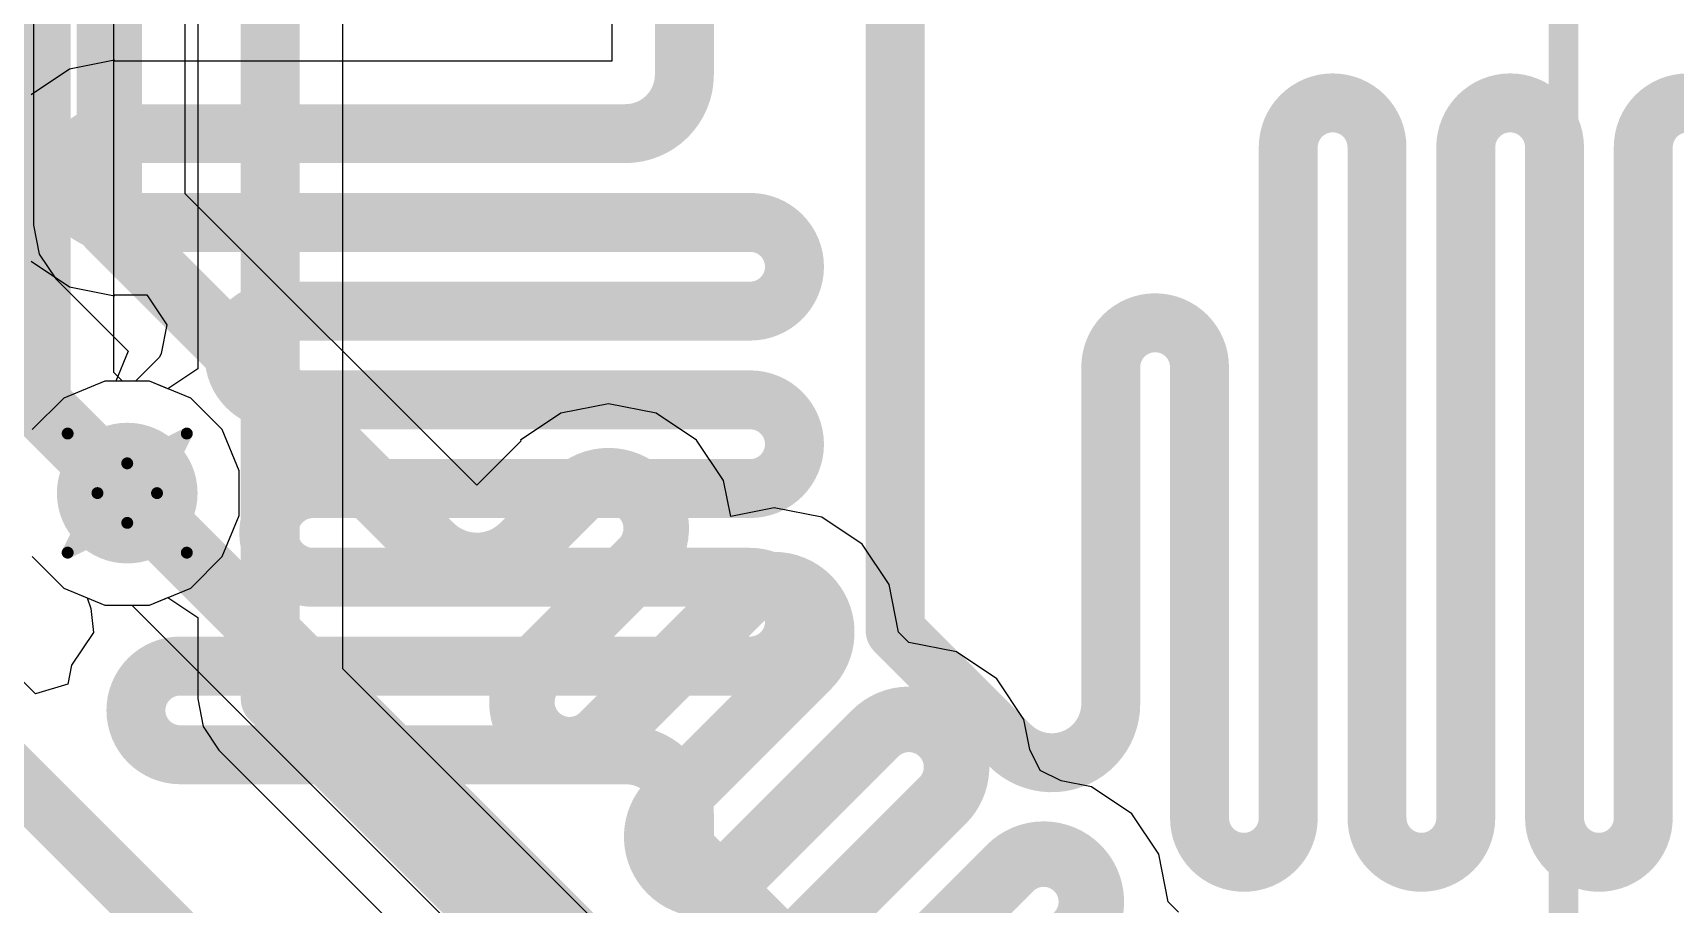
# Model space of a CAD drawing. Header units: inches. Extents: x -3 to 289, y -11 to 89.
# Drawn here: x 74.55 to 81.55, y 25.23 to 28.95 of the extents above; entities that cross this region are included whole.
import ezdxf

# ---------------------------------------------------------------- set-up
doc = ezdxf.new("R2010")
doc.units = ezdxf.units.IN
for name, color, linetype in [('Bottom Layer', 5, 'Continuous'), ('Drill Drawing', 1, 'Continuous'), ('Layer 1', 16, 'Continuous'), ('Layer 2', 76, 'Continuous'), ('Top Layer', 1, 'Continuous'), ('Top Overlay', 2, 'Continuous'), ('Via Holes', 16, 'Continuous')]:
    doc.layers.add(name, color=color, linetype=linetype)

# ---------------------------------------------------------------- blocks, each defined once
blk = doc.blocks.new('48_TSOP_I_9')
at = {"layer": 'Top Overlay', "const_width": 0.127}
blk.add_lwpolyline([(8.34998584, 6.1000132), (-8.35003156, 6.1000132)], dxfattribs=at)

msp = doc.modelspace()

# ---------------------------------------------------------------- hatches: boundary and pattern name
at = {"layer": 'Bottom Layer'}
h = msp.add_hatch(color=5, dxfattribs=at)
edge = h.paths.add_edge_path()
edge.add_arc((74.95277618, 26.98257494), 0.2999994, 0, 360)
at = {"layer": 'Layer 1'}
h = msp.add_hatch(color=16, dxfattribs=at)
edge = h.paths.add_edge_path()
edge.add_arc((74.95277618, 26.98257494), 0.2999994, 0, 360)
at = {"layer": 'Layer 2'}
h = msp.add_hatch(color=76, dxfattribs=at)
edge = h.paths.add_edge_path()
edge.add_arc((74.95277618, 26.98257494), 0.2999994, 0, 360)
at = {"layer": 'Top Layer'}
h = msp.add_hatch(color=1, dxfattribs=at)
edge = h.paths.add_edge_path()
edge.add_arc((74.95277618, 26.98257494), 0.2999994, 0, 360)
at = {"layer": 'Via Holes'}
h = msp.add_hatch(color=7, dxfattribs=at)
edge = h.paths.add_edge_path()
edge.add_arc((74.95277618, 26.98257494), 0.1499997, 0, 360)

# ---------------------------------------------------------------- linework, layer by layer
at = {"layer": 'Bottom Layer'}
for p, q in [((74.55285572, 30.47449836), (74.55285572, 28.75136998)), ((75.20029664, 28.25966408), (75.20029664, 29.02517436)), ((74.55285572, 28.75136998), (74.55285572, 28.12557494)), ((76.44376888, 27.0161893), (75.20029664, 28.25966408)), ((74.55285572, 28.12557494), (74.57749625999999, 28.00169152)), ((74.57749625999999, 28.00169152), (74.64767137999999, 27.89667014)), ((74.64767137999999, 27.89667014), (74.95696464, 27.58737434)), ((74.95696464, 27.58737434), (74.90435869999999, 27.46037434)), ((74.857737, 27.46037434), (74.68212394, 27.38763382)), ((74.90435869999999, 27.46037434), (74.857737, 27.46037434)), ((74.68212394, 27.38763382), (74.5477173, 27.25322718)), ((76.80207397999999, 27.3229705), (76.62983657999999, 27.20788564)), ((77.00524096, 27.3633819), (76.80207397999999, 27.3229705)), ((77.20840793999999, 27.3229705), (77.00524096, 27.3633819)), ((77.38064534, 27.20788564), (77.20840793999999, 27.3229705)), ((76.6326509, 27.20507132), (76.44376888, 27.0161893)), ((76.62983657999999, 27.20788564), (76.6326509, 27.20507132)), ((77.4957302, 27.03564824), (77.38064534, 27.20788564)), ((77.52606287999998, 26.8831568), (77.4957302, 27.03564824)), ((77.71134063999999, 26.92000966), (77.52606287999998, 26.8831568)), ((77.91450762, 26.87959825999999), (77.71134063999999, 26.92000966)), ((78.08674502, 26.76451339999999), (77.91450762, 26.87959825999999)), ((78.20182988, 26.592276), (78.08674502, 26.76451339999999)), ((74.5477173, 26.7119227), (74.68212394, 26.57751606)), ((74.68212394, 26.57751606), (74.857737, 26.50477554)), ((78.24224128, 26.38911156), (78.20182988, 26.592276)), ((74.857737, 26.50477554), (74.97276597999999, 26.50477554)), ((74.97276597999999, 26.50477554), (80.67742055999999, 20.80012096)), ((78.28607914, 26.3452737), (78.24224128, 26.38911156)), ((78.48924358, 26.3048623), (78.28607914, 26.3452737)), ((78.66148098, 26.18977744), (78.48924358, 26.3048623)), ((78.77656583999999, 26.01754004), (78.66148098, 26.18977744)), ((78.80225794, 25.88837596), (78.77656583999999, 26.01754004)), ((78.84626343999999, 25.7998214), (78.80225794, 25.88837596)), ((78.93481799999999, 25.7558159), (78.84626343999999, 25.7998214)), ((79.06398208, 25.7301238), (78.93481799999999, 25.7558159)), ((79.23621948, 25.61503894), (79.06398208, 25.7301238)), ((79.35130434, 25.44280154), (79.23621948, 25.61503894)), ((79.39171574, 25.2396371), (79.35130434, 25.44280154)), ((79.4355536, 25.19579924), (79.39171574, 25.2396371))]:
    msp.add_line(p, q, dxfattribs=at)
at = {"layer": 'Bottom Layer', "const_width": 0.2794}
for points in [[(74.87657617999999, 28.75136998), (74.87657617999999, 30.47449836)], [(74.87657617999999, 28.12557494), (74.87657617999999, 28.75136998)], [(74.87657617999999, 28.12557494), (76.24620259999999, 26.75594598)], [(74.95277618, 26.98257494), (80.90632536, 21.02902576)], [(76.64133516, 26.75594598), (76.8615557, 26.97616652)], [(77.14892114, 26.97616652), (77.14892368, 26.97616906)], [(77.14892368, 26.97616906), (77.14892621999999, 26.97616652)], [(77.14892368, 26.97616398), (77.14892621999999, 26.97616652)], [(76.24620005999999, 26.75594344), (76.24620259999999, 26.75594598)], [(76.69521363999999, 26.2350885), (77.14892368, 26.688796)], [(76.98258162, 25.94772052), (77.56765537999999, 26.53279428)], [(77.85502082, 26.53279428), (77.85502336, 26.53279682)], [(77.85502336, 26.53279682), (77.85502589999999, 26.53279428)], [(77.85502336, 26.53279174), (77.85502589999999, 26.53279428)], [(77.26994959999999, 25.66035254), (77.85502336, 26.2454263)], [(77.85502336, 26.24542376), (77.85502336, 26.2454263)], [(76.6952111, 25.94772052), (76.69521363999999, 25.94771798)], [(76.98258162, 25.94771798), (76.98258162, 25.94772052)], [(77.55731757999999, 25.37298456), (78.14239134, 25.95805832)], [(78.42975677999999, 25.95805832), (78.42975931999999, 25.95806086)], [(78.42975931999999, 25.95806086), (78.42976186, 25.95805832)], [(78.42975931999999, 25.95805578), (78.42976186, 25.95805832)], [(77.84468556, 25.08561658), (78.42975931999999, 25.67069034)], [(78.42975931999999, 25.6706878), (78.42975931999999, 25.67069034)], [(77.26994705999999, 25.37298456), (77.26994959999999, 25.37298202)], [(77.55731757999999, 25.37298202), (77.55731757999999, 25.37298456)], [(78.13205608, 24.79824606), (78.71712984, 25.38331982)], [(79.00449528, 25.38331982), (79.00449782, 25.38332236)], [(79.00449782, 25.38332236), (79.00450036, 25.38331982)], [(79.00449782, 25.38331728), (79.00450036, 25.38331982)], [(78.41942406, 24.51087808), (79.00449782, 25.09595184)], [(79.00449782, 25.0959493), (79.00449782, 25.09595184)]]:
    msp.add_lwpolyline(points, dxfattribs=at)
at = {"layer": 'Bottom Layer', "const_width": 0.1397}
for points in [[(74.80672618, 28.75136998, 1), (74.94642618, 28.75136998, 1)], [(74.80672618, 28.75136998, 1), (74.94642618, 28.75136998, 1)], [(74.80672618, 28.12557494, 1), (74.94642618, 28.12557494, 1)], [(74.80672618, 28.12557494, 1), (74.94642618, 28.12557494, 1)], [(74.88292618, 26.98257494, 1), (75.02262618, 26.98257494, 1)], [(76.7917057, 26.97616652, 1), (76.9314057, 26.97616652, 1)], [(76.7917057, 26.97616652, 1), (76.9314057, 26.97616652, 1)], [(77.07907114, 26.97616652, 1), (77.21877114, 26.97616652, 1)], [(77.07907368, 26.97616906, 1), (77.21877368, 26.97616906, 1)], [(77.07907368, 26.97616906, 1), (77.21877368, 26.97616906, 1)], [(77.07907368, 26.97616906, 1), (77.21877368, 26.97616906, 1)], [(77.07907368, 26.97616398, 1), (77.21877368, 26.97616398, 1)], [(77.07907621999999, 26.97616652, 1), (77.21877622, 26.97616652, 1)], [(77.07907621999999, 26.97616652, 1), (77.21877622, 26.97616652, 1)], [(77.07907621999999, 26.97616652, 1), (77.21877622, 26.97616652, 1)], [(76.17635006, 26.75594344, 1), (76.31605006, 26.75594344, 1)], [(76.1763526, 26.75594598, 1), (76.31605259999999, 26.75594598, 1)], [(76.1763526, 26.75594598, 1), (76.31605259999999, 26.75594598, 1)], [(76.1763526, 26.75594598, 1), (76.31605259999999, 26.75594598, 1)], [(76.57148516, 26.75594598, 1), (76.71118516, 26.75594598, 1)], [(76.57148516, 26.75594598, 1), (76.71118516, 26.75594598, 1)], [(77.07907368, 26.688796, 1), (77.21877368, 26.688796, 1)], [(77.07907368, 26.688796, 1), (77.21877368, 26.688796, 1)], [(77.49780538, 26.53279428, 1), (77.63750538000001, 26.53279428, 1)], [(77.49780538, 26.53279428, 1), (77.63750538000001, 26.53279428, 1)], [(77.78517081999999, 26.53279428, 1), (77.92487082, 26.53279428, 1)], [(77.78517335999999, 26.53279682, 1), (77.92487335999999, 26.53279682, 1)], [(77.78517335999999, 26.53279682, 1), (77.92487335999999, 26.53279682, 1)], [(77.78517335999999, 26.53279682, 1), (77.92487335999999, 26.53279682, 1)], [(77.78517335999999, 26.53279174, 1), (77.92487335999999, 26.53279174, 1)], [(77.7851759, 26.53279428, 1), (77.9248759, 26.53279428, 1)], [(77.7851759, 26.53279428, 1), (77.9248759, 26.53279428, 1)], [(77.7851759, 26.53279428, 1), (77.9248759, 26.53279428, 1)], [(76.62536363999999, 26.2350885, 1), (76.76506364, 26.2350885, 1)], [(76.62536363999999, 26.2350885, 1), (76.76506364, 26.2350885, 1)], [(77.78517335999999, 26.2454263, 1), (77.92487335999999, 26.2454263, 1)], [(77.78517335999999, 26.2454263, 1), (77.92487335999999, 26.2454263, 1)], [(77.78517335999999, 26.24542376, 1), (77.92487335999999, 26.24542376, 1)], [(77.78517335999999, 26.24542376, 1), (77.92487335999999, 26.24542376, 1)], [(76.62536109999999, 25.94772052, 1), (76.7650611, 25.94772052, 1)], [(76.62536109999999, 25.94772052, 1), (76.7650611, 25.94772052, 1)], [(76.62536363999999, 25.94771798, 1), (76.76506364, 25.94771798, 1)], [(76.62536363999999, 25.94771798, 1), (76.76506364, 25.94771798, 1)], [(76.91273161999999, 25.94772052, 1), (77.05243162, 25.94772052, 1)], [(76.91273161999999, 25.94772052, 1), (77.05243162, 25.94772052, 1)], [(76.91273161999999, 25.94771798, 1), (77.05243162, 25.94771798, 1)], [(76.91273161999999, 25.94771798, 1), (77.05243162, 25.94771798, 1)], [(78.07254133999999, 25.95805832, 1), (78.21224133999999, 25.95805832, 1)], [(78.07254133999999, 25.95805832, 1), (78.21224133999999, 25.95805832, 1)], [(78.35990678, 25.95805832, 1), (78.49960678000001, 25.95805832, 1)], [(78.35990932, 25.95806086, 1), (78.49960931999999, 25.95806086, 1)], [(78.35990932, 25.95806086, 1), (78.49960931999999, 25.95806086, 1)], [(78.35990932, 25.95806086, 1), (78.49960931999999, 25.95806086, 1)], [(78.35990932, 25.95805578, 1), (78.49960931999999, 25.95805578, 1)], [(78.35991186, 25.95805832, 1), (78.49961185999999, 25.95805832, 1)], [(78.35991186, 25.95805832, 1), (78.49961185999999, 25.95805832, 1)], [(78.35991186, 25.95805832, 1), (78.49961185999999, 25.95805832, 1)], [(77.2000996, 25.66035254, 1), (77.33979959999999, 25.66035254, 1)], [(77.2000996, 25.66035254, 1), (77.33979959999999, 25.66035254, 1)], [(78.35990932, 25.67069034, 1), (78.49960931999999, 25.67069034, 1)], [(78.35990932, 25.67069034, 1), (78.49960931999999, 25.67069034, 1)], [(78.35990932, 25.6706878, 1), (78.49960931999999, 25.6706878, 1)], [(78.35990932, 25.6706878, 1), (78.49960931999999, 25.6706878, 1)], [(77.20009706, 25.37298456, 1), (77.33979706, 25.37298456, 1)], [(77.20009706, 25.37298456, 1), (77.33979706, 25.37298456, 1)], [(77.2000996, 25.37298202, 1), (77.33979959999999, 25.37298202, 1)], [(77.2000996, 25.37298202, 1), (77.33979959999999, 25.37298202, 1)], [(77.48746758, 25.37298456, 1), (77.62716758, 25.37298456, 1)], [(77.48746758, 25.37298456, 1), (77.62716758, 25.37298456, 1)], [(77.48746758, 25.37298202, 1), (77.62716758, 25.37298202, 1)], [(77.48746758, 25.37298202, 1), (77.62716758, 25.37298202, 1)], [(78.64727984, 25.38331982, 1), (78.78697984, 25.38331982, 1)], [(78.64727984, 25.38331982, 1), (78.78697984, 25.38331982, 1)], [(78.93464528, 25.38331982, 1), (79.07434527999999, 25.38331982, 1)], [(78.93464782, 25.38332236, 1), (79.07434782, 25.38332236, 1)], [(78.93464782, 25.38332236, 1), (79.07434782, 25.38332236, 1)], [(78.93464782, 25.38332236, 1), (79.07434782, 25.38332236, 1)], [(78.93464782, 25.38331728, 1), (79.07434782, 25.38331728, 1)], [(78.93465035999999, 25.38331982, 1), (79.07435036, 25.38331982, 1)], [(78.93465035999999, 25.38331982, 1), (79.07435036, 25.38331982, 1)], [(78.93465035999999, 25.38331982, 1), (79.07435036, 25.38331982, 1)], [(78.93464782, 25.09595184, 1), (79.07434782, 25.09595184, 1)], [(78.93464782, 25.09595184, 1), (79.07434782, 25.09595184, 1)], [(78.93464782, 25.0959493, 1), (79.07434782, 25.0959493, 1)], [(78.93464782, 25.0959493, 1), (79.07434782, 25.0959493, 1)]]:
    msp.add_lwpolyline(points, format="xyb", close=True, dxfattribs=at)
at = {"layer": 'Bottom Layer', "const_width": 0.2794}
for points in [[(76.8615557, 26.97616652, -0.4142135623730951), (77.14892621999999, 26.97616652)], [(77.14892368, 26.97616906, -0.4142213289503146), (77.14892368, 26.688796)], [(76.64133516, 26.75594598, -0.414217327943648), (76.24620259999999, 26.75594598)], [(77.56765537999999, 26.53279428, -0.4142135623730951), (77.85502589999999, 26.53279428)], [(77.85502336, 26.53279682, -0.4142213289503146), (77.85502336, 26.24542376)], [(76.69521363999999, 25.94771798, -0.4142135623730951), (76.69521363999999, 26.2350885)], [(78.14239134, 25.95805832, -0.4142135623730951), (78.42976186, 25.95805832)], [(76.98258162, 25.94771798, -0.4142161511664093), (76.6952111, 25.94772052)], [(78.42975931999999, 25.95806086, -0.4142213289503146), (78.42975931999999, 25.6706878)], [(77.26994959999999, 25.37298202, -0.4142135623730951), (77.26994959999999, 25.66035254)], [(78.71712984, 25.38331982, -0.4142135623730951), (79.00450036, 25.38331982)], [(77.55731757999999, 25.37298202, -0.4142161511664093), (77.26994705999999, 25.37298456)], [(79.00449782, 25.38332236, -0.4142213289503146), (79.00449782, 25.0959493)]]:
    msp.add_lwpolyline(points, format="xyb", dxfattribs=at)
at = {"layer": 'Drill Drawing', "const_width": 0.0508}
for points in [[(74.69877618, 27.23657494), (74.95277618, 27.10957494)], [(74.69877618, 27.23657494), (74.82577617999999, 26.98257494)], [(74.95277618, 27.10957494), (75.20677618, 27.23657494)], [(75.07977618, 26.98257494), (75.20677618, 27.23657494)], [(74.69877618, 26.72857494), (74.82577617999999, 26.98257494)], [(75.07977618, 26.98257494), (75.20677618, 26.72857494)], [(74.69877618, 26.72857494), (74.95277618, 26.85557494)], [(74.95277618, 26.85557494), (75.20677618, 26.72857494)]]:
    msp.add_lwpolyline(points, dxfattribs=at)
at = {"layer": 'Drill Drawing', "const_width": 0.0254}
for points in [[(74.68607618, 27.23657494, 1), (74.71147617999999, 27.23657494, 1)], [(74.68607618, 27.23657494, 1), (74.71147617999999, 27.23657494, 1)], [(75.19407618, 27.23657494, 1), (75.21947617999999, 27.23657494, 1)], [(75.19407618, 27.23657494, 1), (75.21947617999999, 27.23657494, 1)], [(74.94007618, 27.10957494, 1), (74.96547618, 27.10957494, 1)], [(74.94007618, 27.10957494, 1), (74.96547618, 27.10957494, 1)], [(74.81307618, 26.98257494, 1), (74.83847618, 26.98257494, 1)], [(74.81307618, 26.98257494, 1), (74.83847618, 26.98257494, 1)], [(75.06707618, 26.98257494, 1), (75.09247617999999, 26.98257494, 1)], [(75.06707618, 26.98257494, 1), (75.09247617999999, 26.98257494, 1)], [(74.94007618, 26.85557494, 1), (74.96547618, 26.85557494, 1)], [(74.94007618, 26.85557494, 1), (74.96547618, 26.85557494, 1)], [(74.68607618, 26.72857494, 1), (74.71147617999999, 26.72857494, 1)], [(74.68607618, 26.72857494, 1), (74.71147617999999, 26.72857494, 1)], [(75.19407618, 26.72857494, 1), (75.21947617999999, 26.72857494, 1)], [(75.19407618, 26.72857494, 1), (75.21947617999999, 26.72857494, 1)]]:
    msp.add_lwpolyline(points, format="xyb", close=True, dxfattribs=at)
at = {"layer": 'Layer 1'}
for p, q in [((77.01903824, 29.13822722), (77.01903824, 28.8252027)), ((74.56110056, 26.12583802), (71.67689754, 29.01004104)), ((74.70672892, 28.79066632), (74.54373457999999, 28.6817562)), ((74.89899421999999, 28.8289111), (74.70672892, 28.79066632)), ((74.89899421999999, 28.8252027), (74.89899421999999, 28.8289111)), ((77.01903824, 28.8252027), (74.89899421999999, 28.8252027)), ((74.54373457999999, 27.97123692), (74.70672892, 27.8623268)), ((74.70672892, 27.8623268), (74.89899421999999, 27.82408202)), ((74.89899421999999, 27.82408202), (74.89899421999999, 27.82779042)), ((74.89899421999999, 27.82779042), (75.03653268, 27.82779042)), ((75.03653268, 27.82779042), (75.12143979999999, 27.70078788)), ((75.12143979999999, 27.70078788), (75.09691609999999, 27.57750136)), ((75.09058895999999, 27.56241376), (74.98757164, 27.46037434)), ((75.09691609999999, 27.57750136), (75.09058895999999, 27.56241376)), ((74.857737, 27.46037434), (74.68212394, 27.38763382)), ((74.98757164, 27.46037434), (74.857737, 27.46037434)), ((74.68212394, 27.38763382), (74.5477173, 27.25322718)), ((74.5477173, 26.7119227), (74.68212394, 26.57751606)), ((74.68212394, 26.57751606), (74.7823117, 26.53601754)), ((74.7823117, 26.53601754), (74.79740183999999, 26.49054138)), ((74.79740183999999, 26.49054138), (74.80829336, 26.38779076)), ((74.80829336, 26.38779076), (74.71488994, 26.24800186)), ((74.71488994, 26.24800186), (74.69890571999998, 26.1676388)), ((74.69890571999998, 26.1676388), (74.56110056, 26.12583802))]:
    msp.add_line(p, q, dxfattribs=at)
at = {"layer": 'Layer 1', "const_width": 0.25146}
for points in [[(78.22740513999999, 26.3961626), (78.22740513999999, 29.5044622)], [(77.32851437999999, 28.76718656), (77.32851437999999, 29.22988058)], [(71.3674214, 28.88184978), (76.03763812, 24.21163306)], [(74.89899421999999, 28.51572656), (77.07705438, 28.51572656)], [(79.90367051999999, 25.59700494), (79.90367051999999, 28.45775614)], [(80.28213052, 25.59700494), (80.28213052, 28.45775614)], [(80.66059051999999, 25.59700494), (80.66059051999999, 28.45775614)], [(81.03905052, 25.59700494), (81.03905052, 28.45775614)], [(81.41751052, 25.59700494), (81.41751052, 28.45775614)], [(74.89899421999999, 28.13726656), (77.60891514, 28.13726656)], [(75.5977533, 27.75880656), (77.60891514, 27.75880656)], [(79.14675052, 26.083895), (79.14675052, 27.51980272)], [(79.52521052, 25.59700494), (79.52521052, 27.51980272)], [(75.5977533, 27.38034656), (77.60891514, 27.38034656)], [(75.74553558, 27.00188656), (77.60891514, 27.00188656)], [(75.74553558, 26.62342656), (77.60891514, 26.62342656)], [(78.22740513999999, 26.3961626), (78.2528153, 26.37075244)], [(78.2528153, 26.37075244), (78.71748036, 25.90608738)], [(75.1790597, 26.24496656), (77.60891514, 26.24496656)], [(75.1790597, 25.86650655999999), (77.07705438, 25.86650655999999)], [(78.71747782, 25.90608484), (78.71748036, 25.90608738)], [(77.32851437999999, 25.48930386), (77.32851437999999, 25.61504656)], [(77.32851437999999, 25.47109206), (77.32851437999999, 25.48930386)], [(77.32851437999999, 25.47109206), (77.87731693999999, 24.9222895)]]:
    msp.add_lwpolyline(points, dxfattribs=at)
for points in [[(77.32851437999999, 28.76718656, -0.4142135623730951), (77.07705438, 28.51572656)], [(79.90367051999999, 28.45775614, -0.9999999999999999), (80.28213052, 28.45775614)], [(80.66059051999999, 28.45775614, -0.9999999999999999), (81.03905052, 28.45775614)], [(81.41751052, 28.45775614, -0.9999999999999999), (81.79597052, 28.45775614)], [(74.89899421999999, 28.13726656, -0.9999999999999999), (74.89899421999999, 28.51572656)], [(77.60891514, 28.13726656, -0.9999999999999999), (77.60891514, 27.75880656)], [(75.5977533, 27.38034656, -0.9999999999999999), (75.5977533, 27.75880656)], [(79.14675052, 27.51980272, -0.9999999999999999), (79.52521052, 27.51980272)], [(77.60891514, 27.38034656, -0.9999999999999999), (77.60891514, 27.00188656)], [(75.74553558, 26.62342656, -0.9999999999999999), (75.74553558, 27.00188656)], [(77.60891514, 26.62342656, -0.9999999999999999), (77.60891514, 26.24496656)], [(75.1790597, 25.86650655999999, -0.9999999999999999), (75.1790597, 26.24496656)], [(79.14675052, 26.083895, -0.6681812207254362), (78.71748036, 25.90608738)], [(77.07705438, 25.86650655999999, -0.4142135623730951), (77.32851437999999, 25.61504656)], [(79.90367051999999, 25.59700494, -0.9999999999999999), (79.52521052, 25.59700494)], [(80.66059051999999, 25.59700494, -0.9999999999999999), (80.28213052, 25.59700494)], [(81.41751052, 25.59700494, -0.9999999999999999), (81.03905052, 25.59700494)]]:
    msp.add_lwpolyline(points, format="xyb", dxfattribs=at)
at = {"layer": 'Layer 1', "const_width": 0.12573}
for points in [[(77.26564937999999, 28.76718656, 1), (77.39137937999999, 28.76718656, 1)], [(77.26564937999999, 28.76718656, 1), (77.39137937999999, 28.76718656, 1)], [(74.83612921999999, 28.51572656, 1), (74.96185922, 28.51572656, 1)], [(74.83612921999999, 28.51572656, 1), (74.96185922, 28.51572656, 1)], [(77.01418938, 28.51572656, 1), (77.13991938, 28.51572656, 1)], [(77.01418938, 28.51572656, 1), (77.13991938, 28.51572656, 1)], [(79.84080551999999, 28.45775614, 1), (79.96653552, 28.45775614, 1)], [(79.84080551999999, 28.45775614, 1), (79.96653552, 28.45775614, 1)], [(80.21926552, 28.45775614, 1), (80.34499552, 28.45775614, 1)], [(80.21926552, 28.45775614, 1), (80.34499552, 28.45775614, 1)], [(80.59772552, 28.45775614, 1), (80.72345551999999, 28.45775614, 1)], [(80.59772552, 28.45775614, 1), (80.72345551999999, 28.45775614, 1)], [(80.97618552, 28.45775614, 1), (81.10191552, 28.45775614, 1)], [(80.97618552, 28.45775614, 1), (81.10191552, 28.45775614, 1)], [(81.35464551999999, 28.45775614, 1), (81.48037552, 28.45775614, 1)], [(81.35464551999999, 28.45775614, 1), (81.48037552, 28.45775614, 1)], [(74.83612921999999, 28.13726656, 1), (74.96185922, 28.13726656, 1)], [(74.83612921999999, 28.13726656, 1), (74.96185922, 28.13726656, 1)], [(77.54605013999999, 28.13726656, 1), (77.67178014, 28.13726656, 1)], [(77.54605013999999, 28.13726656, 1), (77.67178014, 28.13726656, 1)], [(75.53488829999999, 27.75880656, 1), (75.6606183, 27.75880656, 1)], [(75.53488829999999, 27.75880656, 1), (75.6606183, 27.75880656, 1)], [(77.54605013999999, 27.75880656, 1), (77.67178014, 27.75880656, 1)], [(77.54605013999999, 27.75880656, 1), (77.67178014, 27.75880656, 1)], [(79.08388552, 27.51980272, 1), (79.20961552, 27.51980272, 1)], [(79.08388552, 27.51980272, 1), (79.20961552, 27.51980272, 1)], [(79.46234552, 27.51980272, 1), (79.58807552, 27.51980272, 1)], [(79.46234552, 27.51980272, 1), (79.58807552, 27.51980272, 1)], [(75.53488829999999, 27.38034656, 1), (75.6606183, 27.38034656, 1)], [(75.53488829999999, 27.38034656, 1), (75.6606183, 27.38034656, 1)], [(77.54605013999999, 27.38034656, 1), (77.67178014, 27.38034656, 1)], [(77.54605013999999, 27.38034656, 1), (77.67178014, 27.38034656, 1)], [(75.68267057999999, 27.00188656, 1), (75.80840058, 27.00188656, 1)], [(75.68267057999999, 27.00188656, 1), (75.80840058, 27.00188656, 1)], [(77.54605013999999, 27.00188656, 1), (77.67178014, 27.00188656, 1)], [(77.54605013999999, 27.00188656, 1), (77.67178014, 27.00188656, 1)], [(75.68267057999999, 26.62342656, 1), (75.80840058, 26.62342656, 1)], [(75.68267057999999, 26.62342656, 1), (75.80840058, 26.62342656, 1)], [(77.54605013999999, 26.62342656, 1), (77.67178014, 26.62342656, 1)], [(77.54605013999999, 26.62342656, 1), (77.67178014, 26.62342656, 1)], [(78.16454014, 26.3961626, 1), (78.29027013999999, 26.3961626, 1)], [(78.16454014, 26.3961626, 1), (78.29027013999999, 26.3961626, 1)], [(78.18995029999999, 26.37075244, 1), (78.3156803, 26.37075244, 1)], [(78.18995029999999, 26.37075244, 1), (78.3156803, 26.37075244, 1)], [(75.1161947, 26.24496656, 1), (75.2419247, 26.24496656, 1)], [(75.1161947, 26.24496656, 1), (75.2419247, 26.24496656, 1)], [(77.54605013999999, 26.24496656, 1), (77.67178014, 26.24496656, 1)], [(77.54605013999999, 26.24496656, 1), (77.67178014, 26.24496656, 1)], [(79.08388552, 26.083895, 1), (79.20961552, 26.083895, 1)], [(79.08388552, 26.083895, 1), (79.20961552, 26.083895, 1)], [(75.1161947, 25.86650655999999, 1), (75.2419247, 25.86650655999999, 1)], [(75.1161947, 25.86650655999999, 1), (75.2419247, 25.86650655999999, 1)], [(77.01418938, 25.86650655999999, 1), (77.13991938, 25.86650655999999, 1)], [(77.01418938, 25.86650655999999, 1), (77.13991938, 25.86650655999999, 1)], [(78.65461282, 25.90608484, 1), (78.78034282, 25.90608484, 1)], [(78.65461536, 25.90608738, 1), (78.78034535999998, 25.90608738, 1)], [(78.65461536, 25.90608738, 1), (78.78034535999998, 25.90608738, 1)], [(78.65461536, 25.90608738, 1), (78.78034535999998, 25.90608738, 1)], [(77.26564937999999, 25.61504656, 1), (77.39137937999999, 25.61504656, 1)], [(77.26564937999999, 25.61504656, 1), (77.39137937999999, 25.61504656, 1)], [(79.46234552, 25.59700494, 1), (79.58807552, 25.59700494, 1)], [(79.46234552, 25.59700494, 1), (79.58807552, 25.59700494, 1)], [(79.84080551999999, 25.59700494, 1), (79.96653552, 25.59700494, 1)], [(79.84080551999999, 25.59700494, 1), (79.96653552, 25.59700494, 1)], [(80.21926552, 25.59700494, 1), (80.34499552, 25.59700494, 1)], [(80.21926552, 25.59700494, 1), (80.34499552, 25.59700494, 1)], [(80.59772552, 25.59700494, 1), (80.72345551999999, 25.59700494, 1)], [(80.59772552, 25.59700494, 1), (80.72345551999999, 25.59700494, 1)], [(80.97618552, 25.59700494, 1), (81.10191552, 25.59700494, 1)], [(80.97618552, 25.59700494, 1), (81.10191552, 25.59700494, 1)], [(81.35464551999999, 25.59700494, 1), (81.48037552, 25.59700494, 1)], [(81.35464551999999, 25.59700494, 1), (81.48037552, 25.59700494, 1)], [(77.26564937999999, 25.48930386, 1), (77.39137937999999, 25.48930386, 1)], [(77.26564937999999, 25.48930386, 1), (77.39137937999999, 25.48930386, 1)], [(77.26564937999999, 25.47109206, 1), (77.39137937999999, 25.47109206, 1)], [(77.26564937999999, 25.47109206, 1), (77.39137937999999, 25.47109206, 1)]]:
    msp.add_lwpolyline(points, format="xyb", close=True, dxfattribs=at)
at = {"layer": 'Layer 2'}
for p, q in [((75.25317944, 29.13822722), (75.25317944, 27.51277454)), ((75.87213172, 26.23316318), (75.87213172, 29.13822722)), ((74.857737, 27.46037434), (74.68212394, 27.38763382)), ((75.04781535999999, 27.46037434), (74.857737, 27.46037434)), ((75.1261769, 27.42791568), (75.04781535999999, 27.46037434)), ((75.25317944, 27.51277454), (75.1261769, 27.42791568)), ((74.68212394, 27.38763382), (74.5477173, 27.25322718)), ((74.5477173, 26.7119227), (74.68212394, 26.57751606)), ((74.68212394, 26.57751606), (74.857737, 26.50477554)), ((74.857737, 26.50477554), (75.04781535999999, 26.50477554)), ((75.04781535999999, 26.50477554), (75.1261769, 26.5372342)), ((75.1261769, 26.5372342), (75.25317944, 26.45237534)), ((75.25317944, 26.45237534), (75.25317944, 26.10498462)), ((80.38924485999999, 21.7160475), (75.87213172, 26.23316318)), ((75.25317944, 26.10498462), (75.2531769, 26.10497192)), ((75.2531769, 26.10497192), (75.27673793999999, 25.98653934)), ((75.27673793999999, 25.98653934), (75.34382188, 25.88613822)), ((75.34382188, 25.88613822), (79.98824744, 21.2417152))]:
    msp.add_line(p, q, dxfattribs=at)
at = {"layer": 'Layer 2', "const_width": 0.25146}
for points in [[(75.56265558, 26.10497192), (75.56265558, 29.5044622)], [(75.56265558, 26.10497192), (80.26105614, 21.40657136)]]:
    msp.add_lwpolyline(points, dxfattribs=at)
at = {"layer": 'Layer 2', "const_width": 0.12573}
msp.add_lwpolyline([(75.49979058, 26.10497192, 1), (75.62552058, 26.10497192, 1)], format="xyb", close=True, dxfattribs=at)
msp.add_lwpolyline([(75.49979058, 26.10497192, 1), (75.62552058, 26.10497192, 1)], format="xyb", close=True, dxfattribs=at)
at = {"layer": 'Top Layer'}
for p, q in [((74.89549664, 27.49766408), (74.89549664, 30.58193528)), ((74.93278638, 27.46037434), (74.89549664, 27.49766408)), ((75.04781535999999, 27.46037434), (74.93278638, 27.46037434)), ((75.22342842, 27.38763382), (75.04781535999999, 27.46037434)), ((75.35783506, 27.25322718), (75.22342842, 27.38763382)), ((75.43057558, 27.07761412), (75.35783506, 27.25322718)), ((75.43057558, 26.88753576), (75.43057558, 27.07761412)), ((75.35783506, 26.7119227), (75.43057558, 26.88753576)), ((74.5477173, 26.7119227), (74.68212394, 26.57751606)), ((75.22342842, 26.57751606), (75.35783506, 26.7119227)), ((74.68212394, 26.57751606), (74.857737, 26.50477554)), ((75.04781535999999, 26.50477554), (75.22342842, 26.57751606)), ((74.857737, 26.50477554), (75.04781535999999, 26.50477554))]:
    msp.add_line(p, q, dxfattribs=at)
at = {"layer": 'Top Layer', "const_width": 0.2794}
for points in [[(74.57177617999999, 27.36357494), (74.57177617999999, 31.3146821)], [(74.57177617999999, 27.36357494), (74.95277618, 26.98257494)]]:
    msp.add_lwpolyline(points, dxfattribs=at)
at = {"layer": 'Top Layer', "const_width": 0.1397}
for points in [[(74.50192618, 27.36357494, 1), (74.64162618, 27.36357494, 1)], [(74.50192618, 27.36357494, 1), (74.64162618, 27.36357494, 1)], [(74.88292618, 26.98257494, 1), (75.02262618, 26.98257494, 1)]]:
    msp.add_lwpolyline(points, format="xyb", close=True, dxfattribs=at)

# ---------------------------------------------------------------- block references
at = {"rotation": 270}
msp.add_blockref('48_TSOP_I_9', (74.9774726, 23.38771548), dxfattribs=at)

doc.saveas('drawing.dxf')
